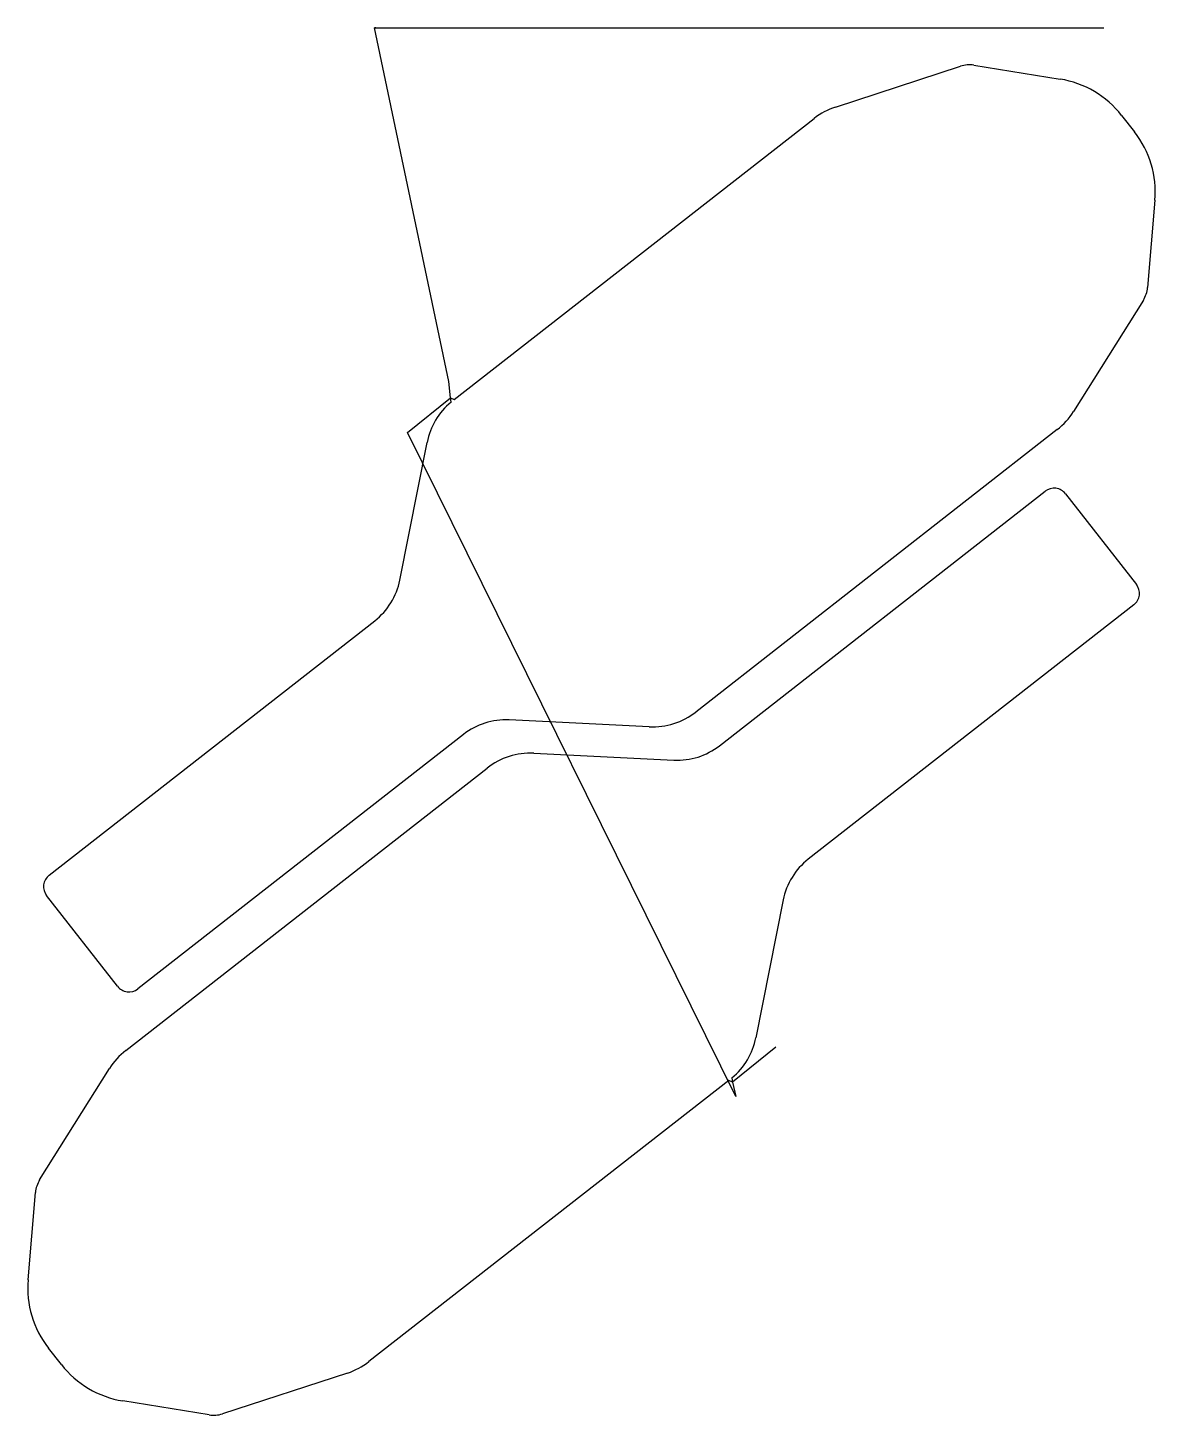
# Model space of a CAD drawing. Header units: metres. Extents: x 35 to 849, y 402 to 1404.
import ezdxf

# ---------------------------------------------------------------- set-up
doc = ezdxf.new("R2010")
doc.units = ezdxf.units.M

msp = doc.modelspace()

# ---------------------------------------------------------------- linework, layer by layer
at = {"layer": 'TOOL_0'}
for p, q in [((339.116, 1148.373), (285.5, 1403.753)), ((285.5, 1403.753), (286.5, 1403.753)), ((286.5, 1403.753), (285.5, 1403.753)), ((285.5, 1403.753), (286.5, 1403.753)), ((286.5, 1403.753), (810.744, 1403.753)), ((810.744, 1403.753), (811.744, 1403.753)), ((618.206, 1346.543), (708.465, 1376.004)), ((718.104, 1376.752), (780.41, 1366.661)), ((343.115, 1135.454), (602.785, 1338.33)), ((824.693, 1340.472), (834.011, 1328.546)), ((848.709, 1279.242), (843.427, 1216.346)), ((840.369, 1207.175), (789.948, 1126.724)), ((340.323, 1136.56), (339.116, 1148.373)), ((309.229, 1111.544), (340.324, 1136.559)), ((340.764, 1133.591), (340.323, 1136.56)), ((340.324, 1136.559), (343.115, 1135.454)), ((546.19, 632.41), (309.229, 1111.544)), ((778.248, 1113.747), (517.397, 909.948)), ((303.8, 1005.157), (323.485, 1104.549)), ((534.483, 885.642), (769.506, 1069.262)), ((784.245, 1067.452), (835.345, 1002.047)), ((833.535, 987.308), (598.512, 803.688)), ((50.697, 792.148), (285.719, 975.768)), ((483.841, 899.303), (382.64, 904.248)), ((349.749, 893.814), (114.726, 710.194)), ((400.39, 880.153), (501.592, 875.208)), ((105.983, 665.708), (366.835, 869.508)), ((99.987, 712.004), (48.887, 777.409)), ((580.43, 774.298), (560.745, 674.906)), ((575.238, 668.126), (543.907, 642.896)), ((43.862, 572.281), (94.283, 652.732)), ((541.116, 644.001), (281.446, 441.125)), ((543.907, 642.896), (541.116, 644.001)), ((543.466, 645.863), (543.907, 642.894)), ((543.907, 642.894), (546.19, 632.41)), ((35.522, 500.214), (40.804, 563.11)), ((59.537, 438.984), (50.22, 450.91)), ((266.024, 432.912), (175.765, 403.451)), ((166.126, 402.703), (103.821, 412.794))]:
    msp.add_line(p, q, dxfattribs=at)
for centre, radius, start, end in [((714.826, 1356.516), 20.5, 80.798667, 108.076993), ((769.138, 1297.068), 70.5, 37.999793, 80.799684), ((633.876, 1298.535), 50.5, 108.076886, 127.999766), ((778.456, 1285.142), 70.5, 355.199441, 37.999793), ((822.999, 1218.061), 20.5, 327.924104, 355.201078), ((373.023, 1094.738), 50.5, 129.702285, 168.797538), ((747.157, 1153.542), 50.5, 307.999766, 327.923782), ((775.97, 1060.988), 10.5, 37.995104, 127.998464), ((255.244, 1014.775), 49.5, 307.999445, 348.795852), ((827.071, 995.583), 10.5, 307.995104, 37.998464), ((380.224, 854.807), 49.5, 87.202391, 127.999445), ((486.306, 949.743), 50.5, 267.202184, 307.999766), ((504.008, 924.649), 49.5, 267.202391, 307.999445), ((397.926, 829.713), 50.5, 87.203318, 127.999766), ((628.987, 764.681), 49.5, 127.999445, 168.797212), ((57.161, 783.873), 10.5, 127.995104, 217.998464), ((108.262, 718.468), 10.5, 217.995104, 307.998464), ((511.207, 684.717), 50.5, 309.701561, 348.797538), ((137.074, 625.914), 50.5, 128.000465, 147.923782), ((61.232, 561.395), 20.5, 147.924104, 175.201078), ((105.775, 494.314), 70.5, 175.199441, 217.999793), ((250.355, 480.92), 50.5, 288.075808, 307.999766), ((115.093, 482.387), 70.5, 217.998652, 260.799684), ((169.404, 422.939), 20.5, 260.798667, 288.076993)]:
    msp.add_arc(centre, radius, start, end, dxfattribs=at)

doc.saveas('drawing.dxf')
